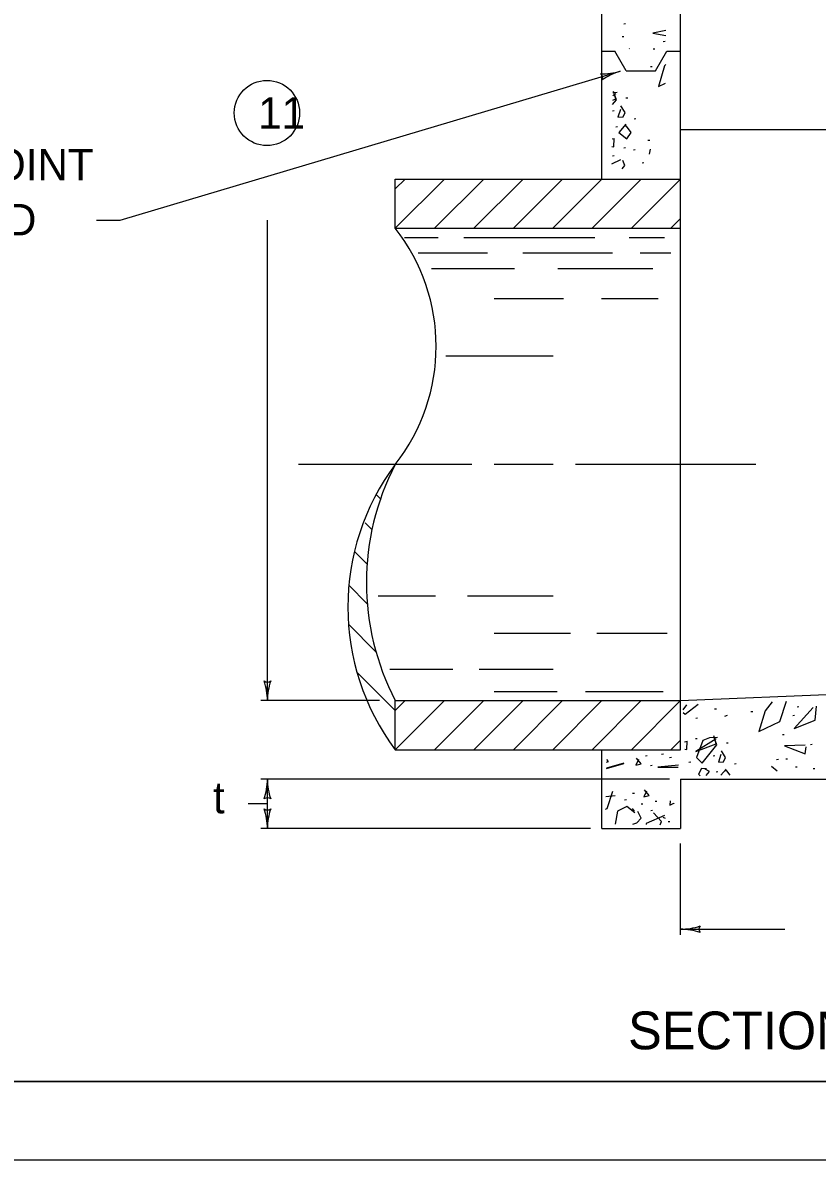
# Model space of a CAD drawing. Extents: x 997.6 to 1036.5, y 998.9 to 1022.5.
# Drawn here: x 1019.98 to 1025.03, y 1000 to 1007.23 of the extents above; entities that cross this region are included whole.
import ezdxf

# ---------------------------------------------------------------- set-up
doc = ezdxf.new("R2010")
doc.units = 0
for name, color, linetype in [('1', 7, 'Continuous'), ('10', 7, 'Continuous'), ('11', 7, 'Continuous'), ('14', 7, 'Continuous'), ('5', 7, 'Continuous')]:
    doc.layers.add(name, color=color, linetype=linetype)

msp = doc.modelspace()

# ---------------------------------------------------------------- linework, layer by layer
at = {"layer": '1'}
for p, q in [((1023.6615, 1007.0449), (1023.6615, 1009.2949)), ((1024.1615, 1007.0449), (1024.1615, 1009.1853)), ((1023.6605, 1007.0449), (1023.6615, 1007.0449)), ((1023.6615, 1006.2324), (1023.6615, 1007.0449)), ((1023.6615, 1007.0449), (1023.7438, 1007.0449)), ((1023.8158, 1006.9199), (1023.7438, 1007.0449)), ((1024.0022, 1006.9199), (1024.0745, 1007.0449)), ((1024.0745, 1007.0449), (1024.1603, 1007.0449)), ((1024.1615, 1006.2324), (1024.1615, 1007.0449)), ((1023.8158, 1006.9199), (1024.0022, 1006.9199)), ((1020.6023, 1005.9715), (1023.7787, 1006.9172)), ((1025.6615, 1006.5449), (1024.1615, 1006.5449)), ((1022.35, 1005.9199), (1022.35, 1006.2324)), ((1022.35, 1006.2324), (1024.1615, 1006.2324)), ((1022.35, 1005.9199), (1022.6625, 1006.2324)), ((1022.35, 1006.1699), (1022.4125, 1006.2324)), ((1022.6, 1005.9199), (1022.9125, 1006.2324)), ((1022.85, 1005.9199), (1023.1625, 1006.2324)), ((1023.1, 1005.9199), (1023.4125, 1006.2324)), ((1023.35, 1005.9199), (1023.6625, 1006.2324)), ((1023.6, 1005.9199), (1023.9125, 1006.2324)), ((1023.85, 1005.9199), (1024.1625, 1006.2324)), ((1024.1615, 1005.9199), (1024.1615, 1006.2324)), ((1024.1, 1005.9199), (1024.1615, 1005.9815)), ((1020.4523, 1005.9715), (1020.6023, 1005.9715)), ((1021.5382, 1002.9199), (1021.5382, 1005.9715)), ((1022.35, 1005.9199), (1024.1615, 1005.9199)), ((1024.1615, 1005.7637), (1024.1615, 1005.9199)), ((1022.6233, 1005.8593), (1022.4078, 1005.8593)), ((1023.6165, 1005.8593), (1022.7858, 1005.8593)), ((1024.0603, 1005.8593), (1023.8362, 1005.8593)), ((1022.9353, 1005.7625), (1022.4958, 1005.7625)), ((1023.7307, 1005.7625), (1023.1593, 1005.7625)), ((1024.0998, 1005.7625), (1023.9065, 1005.7625)), ((1024.1615, 1002.9199), (1024.1615, 1005.7637)), ((1023.1067, 1005.6614), (1022.5793, 1005.6614)), ((1023.9857, 1005.6614), (1023.3835, 1005.6614)), ((1023.4187, 1005.4725), (1022.9782, 1005.4725)), ((1024.0208, 1005.4725), (1023.6603, 1005.4725)), ((1023.3523, 1005.1078), (1022.6717, 1005.1078)), ((1022.8353, 1004.4199), (1021.7363, 1004.4199)), ((1023.3523, 1004.4199), (1022.9782, 1004.4199)), ((1024.64, 1004.4199), (1023.4952, 1004.4199)), ((1022.2597, 1004.1978), (1022.2285, 1004.229)), ((1022.2017, 1004.0058), (1022.1587, 1004.0487)), ((1022.0907, 1003.8668), (1022.1708, 1003.7866)), ((1022.1723, 1003.5352), (1022.0553, 1003.6522)), ((1022.6057, 1003.5828), (1022.241, 1003.5828)), ((1023.3523, 1003.5828), (1022.8078, 1003.5828)), ((1022.2273, 1003.2302), (1022.053, 1003.4045)), ((1023.4627, 1003.3455), (1022.9782, 1003.3455)), ((1024.0778, 1003.3455), (1023.6297, 1003.3455)), ((1022.35, 1002.8574), (1022.1063, 1003.1011)), ((1022.7155, 1003.1169), (1022.3157, 1003.1169)), ((1023.3523, 1003.1169), (1022.8825, 1003.1169)), ((1023.3792, 1002.9763), (1022.9782, 1002.9763)), ((1024.0515, 1002.9763), (1023.5593, 1002.9763)), ((1024.1615, 1002.9199), (1025.6615, 1002.9824)), ((1022.2505, 1002.9199), (1021.4953, 1002.9199)), ((1022.35, 1002.9199), (1024.1615, 1002.9199)), ((1022.35, 1002.6074), (1022.35, 1002.9199)), ((1022.35, 1002.6074), (1022.6625, 1002.9199)), ((1022.35, 1002.8574), (1022.4125, 1002.9199)), ((1022.6, 1002.6074), (1022.9125, 1002.9199)), ((1022.85, 1002.6074), (1023.1625, 1002.9199)), ((1023.1, 1002.6074), (1023.4125, 1002.9199)), ((1023.35, 1002.6074), (1023.6625, 1002.9199)), ((1023.6, 1002.6074), (1023.9125, 1002.9199)), ((1023.85, 1002.6074), (1024.1625, 1002.9199)), ((1024.1615, 1002.6074), (1024.1615, 1002.9199)), ((1024.1, 1002.6074), (1024.1615, 1002.669)), ((1022.35, 1002.6074), (1024.1615, 1002.6074)), ((1023.6615, 1002.1074), (1023.6615, 1002.6074)), ((1024.0928, 1002.4199), (1021.4953, 1002.4199)), ((1021.5382, 1002.1074), (1021.5382, 1002.4199)), ((1024.1615, 1002.4199), (1026.1615, 1002.4199)), ((1024.1615, 1002.4199), (1024.1615, 1002.1074)), ((1021.5382, 1002.2637), (1021.4163, 1002.2637)), ((1023.5897, 1002.1074), (1021.4953, 1002.1074)), ((1023.6615, 1002.1074), (1024.1615, 1002.1074)), ((1024.1615, 1001.4321), (1024.1615, 1002.0118)), ((1024.1615, 1001.4676), (1024.8253, 1001.4676))]:
    msp.add_line(p, q, dxfattribs=at)
msp.add_circle((1021.535, 1006.6522), 0.2072, dxfattribs=at)
for centre, radius, start, end in [((1023.6672, 1007.2919), 0.3909, 267.92621, 286.57294), ((1023.6362, 1006.8748), 0.0313, 335.35365, 57.47035), ((1023.8903, 1006.5425), 0.3909, 106.57906, 125.24784), ((1023.8903, 1006.5425), 0.3909, 106.56683, 106.57906), ((1021.3958, 1005.17), 1.2137, 321.83378, 38.16622), ((1023.5637, 1003.5137), 1.5147, 143.25436, 216.7454), ((1023.7926, 1003.67), 1.6259, 152.53062, 207.46938), ((1021.5382, 1003.0686), 0.0313, 228.7746, 310.89129), ((1021.1472, 1002.9199), 0.3909, 0, 18.66878), ((1021.9291, 1002.9199), 0.3909, 161.34716, 179.99389), ((1021.1472, 1002.9199), 0.3909, 359.98778, 0), ((1021.1472, 1002.4199), 0.3909, 341.34716, 359.99389), ((1021.9291, 1002.4199), 0.3909, 179.98778, 180), ((1021.9291, 1002.4199), 0.3909, 180, 198.66878), ((1021.5381, 1002.2713), 0.0313, 48.7746, 130.89129), ((1021.5382, 1002.2561), 0.0313, 228.7746, 310.89129), ((1021.1472, 1002.1074), 0.3909, 0, 18.66878), ((1021.9291, 1002.1074), 0.3909, 161.34716, 179.99389), ((1021.1472, 1002.1074), 0.3909, 359.98778, 0), ((1024.1615, 1001.8585), 0.3909, 270, 288.66878), ((1024.1615, 1001.8585), 0.3909, 269.98778, 270), ((1024.1615, 1001.0766), 0.3909, 71.34716, 89.99389), ((1024.3102, 1001.4675), 0.0313, 138.7746, 220.89129)]:
    msp.add_arc(centre, radius, start, end, dxfattribs=at)
at = {"layer": '10'}
msp.add_line((1035.5, 1000.5), (1007, 1000.5), dxfattribs=at)
at = {"layer": '11'}
msp.add_lwpolyline([(1007, 1000.5), (1035.5, 1000.5), (1035.5, 1021.5), (1007, 1021.5)], close=True, dxfattribs=at)
at = {"layer": '14'}
msp.add_line((1036, 1000), (1000, 1000), dxfattribs=at)
at = {"layer": '5'}
for points in [[(1023.8128, 1007.2183), (1023.8017, 1007.2168)], [(1023.8027, 1007.1366), (1023.7915, 1007.1352)], [(1024.0695, 1007.1769), (1023.9853, 1007.1595)], [(1023.9853, 1007.1595), (1024.0692, 1007.1447)], [(1024.0637, 1007.1059), (1024.0525, 1007.1045)], [(1023.8377, 1007.0606), (1023.835, 1007.0626)], [(1023.999, 1007.0583), (1023.9878, 1007.0569)], [(1023.982, 1006.946), (1023.9708, 1006.9446)], [(1024.0607, 1006.9517), (1024.0218, 1006.8199)], [(1024.0675, 1006.9607), (1024.0607, 1006.9517)], [(1023.7587, 1006.7817), (1023.732, 1006.781)], [(1023.7503, 1006.7414), (1023.7365, 1006.7883)], [(1023.7545, 1006.7358), (1023.7378, 1006.783)], [(1024.0218, 1006.8199), (1024.0665, 1006.8416)], [(1023.7303, 1006.7059), (1023.7545, 1006.7358)], [(1023.7308, 1006.7342), (1023.7503, 1006.7414)], [(1023.7503, 1006.7733), (1023.7313, 1006.7616)], [(1023.8265, 1006.7472), (1023.8153, 1006.7458)], [(1023.7413, 1006.6655), (1023.7303, 1006.6642)], [(1023.7795, 1006.6734), (1023.7643, 1006.6263), (1023.7975, 1006.6277), (1023.81, 1006.6554), (1023.7837, 1006.697)], [(1023.7618, 1006.5634), (1023.7507, 1006.562)], [(1023.8142, 1006.5819), (1023.7698, 1006.5292), (1023.8212, 1006.4876), (1023.8488, 1006.5292), (1023.8183, 1006.5694), (1023.8032, 1006.5694)], [(1023.8775, 1006.6145), (1023.8663, 1006.6131)], [(1023.7397, 1006.4882), (1023.7267, 1006.4855)], [(1023.7383, 1006.4368), (1023.7397, 1006.4896)], [(1023.7258, 1006.4391), (1023.7383, 1006.4368)], [(1023.8128, 1006.4307), (1023.8017, 1006.4293)], [(1023.8742, 1006.4171), (1023.863, 1006.4157)], [(1023.966, 1006.4783), (1023.9548, 1006.4769)], [(1023.9653, 1006.3905), (1023.971, 1006.4224)], [(1023.7802, 1006.3541), (1023.724, 1006.3279)], [(1023.7413, 1006.3797), (1023.7303, 1006.3783)], [(1023.8078, 1006.3194), (1023.7953, 1006.3513)], [(1023.7915, 1006.2968), (1023.8078, 1006.3194)], [(1023.9285, 1006.3354), (1023.9175, 1006.334)], [(1024.2005, 1002.8937), (1024.1768, 1002.8608)], [(1024.1915, 1002.8339), (1024.274, 1002.8963)], [(1024.744, 1002.9128), (1024.6987, 1002.8548)], [(1024.7917, 1002.7868), (1024.8353, 1002.9161)], [(1025.0038, 1002.8756), (1024.8845, 1002.7424), (1025.0163, 1002.7951), (1025.026, 1002.8853)], [(1024.9128, 1002.8797), (1024.9017, 1002.8783)], [(1024.1777, 1002.8443), (1024.1915, 1002.8339)], [(1024.2705, 1002.8082), (1024.2595, 1002.8068)], [(1024.3897, 1002.8661), (1024.3785, 1002.8647)], [(1024.4578, 1002.8257), (1024.4412, 1002.8187)], [(1024.62, 1002.8491), (1024.609, 1002.8477)], [(1024.6987, 1002.8548), (1024.6598, 1002.723)], [(1024.8855, 1002.8253), (1024.8745, 1002.8238)], [(1024.6598, 1002.723), (1024.7917, 1002.7868)], [(1024.2043, 1002.6601), (1024.1875, 1002.6566)], [(1024.2028, 1002.6088), (1024.2043, 1002.6615)], [(1024.2672, 1002.6775), (1024.256, 1002.6761)], [(1024.3885, 1002.6764), (1024.2582, 1002.5959), (1024.3885, 1002.6445), (1024.3732, 1002.6958)], [(1024.3968, 1002.6848), (1024.3455, 1002.6833), (1024.3025, 1002.6667), (1024.2637, 1002.5585), (1024.2983, 1002.5224), (1024.3927, 1002.6389), (1024.376, 1002.6861)], [(1024.8208, 1002.7028), (1024.8098, 1002.7013)], [(1024.19, 1002.6111), (1024.2028, 1002.6088)], [(1024.4177, 1002.5765), (1024.4023, 1002.5293), (1024.4357, 1002.5308), (1024.4482, 1002.5585), (1024.4218, 1002.6001)], [(1024.4645, 1002.6503), (1024.4533, 1002.6489)], [(1024.9525, 1002.6376), (1024.8222, 1002.632), (1024.954, 1002.5821), (1024.9595, 1002.6251)], [(1024.9978, 1002.6401), (1024.9867, 1002.6387)], [(1023.8018, 1002.5224), (1023.6915, 1002.4896)], [(1023.6915, 1002.4892), (1023.8018, 1002.5197)], [(1023.6923, 1002.5289), (1023.7043, 1002.5319)], [(1023.7043, 1002.5319), (1023.6927, 1002.5453)], [(1023.8953, 1002.5447), (1023.8787, 1002.51), (1023.912, 1002.5183), (1023.8815, 1002.553)], [(1023.9507, 1002.5686), (1023.9395, 1002.5673)], [(1024.0527, 1002.5788), (1024.0417, 1002.5774)], [(1024.1038, 1002.5584), (1024.0927, 1002.557)], [(1024.2263, 1002.5278), (1024.2152, 1002.5263)], [(1024.3795, 1002.5686), (1024.3683, 1002.5673)], [(1024.5155, 1002.5176), (1024.5045, 1002.5162)], [(1024.7835, 1002.5448), (1024.7723, 1002.5434)], [(1024.8413, 1002.5482), (1024.8302, 1002.5468)], [(1023.9813, 1002.5073), (1023.9702, 1002.5059)], [(1024.1485, 1002.5086), (1024.0168, 1002.4975), (1024.1472, 1002.4975)], [(1024.2955, 1002.4878), (1024.2762, 1002.4517)], [(1024.2762, 1002.4517), (1024.2862, 1002.4427)], [(1024.326, 1002.4864), (1024.2955, 1002.4878)], [(1024.3455, 1002.4683), (1024.3177, 1002.485)], [(1024.3237, 1002.4435), (1024.3455, 1002.4683)], [(1024.3998, 1002.4665), (1024.3888, 1002.4651)], [(1024.4523, 1002.485), (1024.4187, 1002.4451)], [(1024.4565, 1002.4725), (1024.4412, 1002.4725)], [(1024.4765, 1002.4461), (1024.4565, 1002.4725)], [(1024.775, 1002.4711), (1024.7403, 1002.5003)], [(1024.9025, 1002.4972), (1024.8915, 1002.4958)], [(1025.0148, 1002.4869), (1025.0038, 1002.4855)], [(1023.7477, 1002.3144), (1023.6875, 1002.3094)], [(1023.695, 1002.2339), (1023.731, 1002.3449)], [(1023.869, 1002.3303), (1023.8578, 1002.329)], [(1023.9463, 1002.3439), (1023.9297, 1002.3093), (1023.963, 1002.3175), (1023.9325, 1002.3522)], [(1023.6858, 1002.2297), (1023.695, 1002.2339)], [(1023.8198, 1002.2478), (1023.7615, 1002.2173)], [(1023.8178, 1002.2895), (1023.8068, 1002.2882)], [(1023.8725, 1002.2063), (1023.8198, 1002.2478)], [(1023.8545, 1002.2353), (1023.867, 1002.2173)], [(1023.9233, 1002.2623), (1023.9123, 1002.2609)], [(1024.0118, 1002.2793), (1024.0008, 1002.2779)], [(1024.0958, 1002.2839), (1024.0945, 1002.2548)], [(1024.0945, 1002.2548), (1024.1193, 1002.2673)], [(1024.1193, 1002.2673), (1024.1202, 1002.2654)], [(1023.7615, 1002.2173), (1023.7457, 1002.1358)], [(1023.8837, 1002.1438), (1023.9127, 1002.1729)], [(1023.9127, 1002.1729), (1023.8905, 1002.2145)], [(1024.0598, 1002.1896), (1023.9433, 1002.1397)], [(1023.9847, 1002.2215), (1023.9735, 1002.2201)], [(1024.0417, 1002.1521), (1023.9905, 1002.2063)], [(1024.0335, 1002.1315), (1024.0417, 1002.1521)], [(1024.0487, 1002.1798), (1024.0653, 1002.1729)], [(1024.0935, 1002.15), (1024.0825, 1002.1486)], [(1023.8582, 1002.1341), (1023.8837, 1002.1438)], [(1023.9433, 1002.1397), (1023.9442, 1002.1328)]]:
    msp.add_lwpolyline(points, dxfattribs=at)

# ---------------------------------------------------------------- texts
at = {"layer": '1'}
for s, height, p in [('11', 0.2, (1021.4792, 1006.5522)), ("CONS'T. JOINT", 0.2, (1018.5255, 1006.2244)), ('PERMITTED', 0.2, (1018.5255, 1005.8744)), ('t', 0.2, (1021.1925, 1002.2035)), ('SECTION B-B', 0.24, (1023.8288, 1000.7047))]:
    msp.add_text(s, height=height, dxfattribs=at).set_placement(p)

doc.saveas('drawing.dxf')
